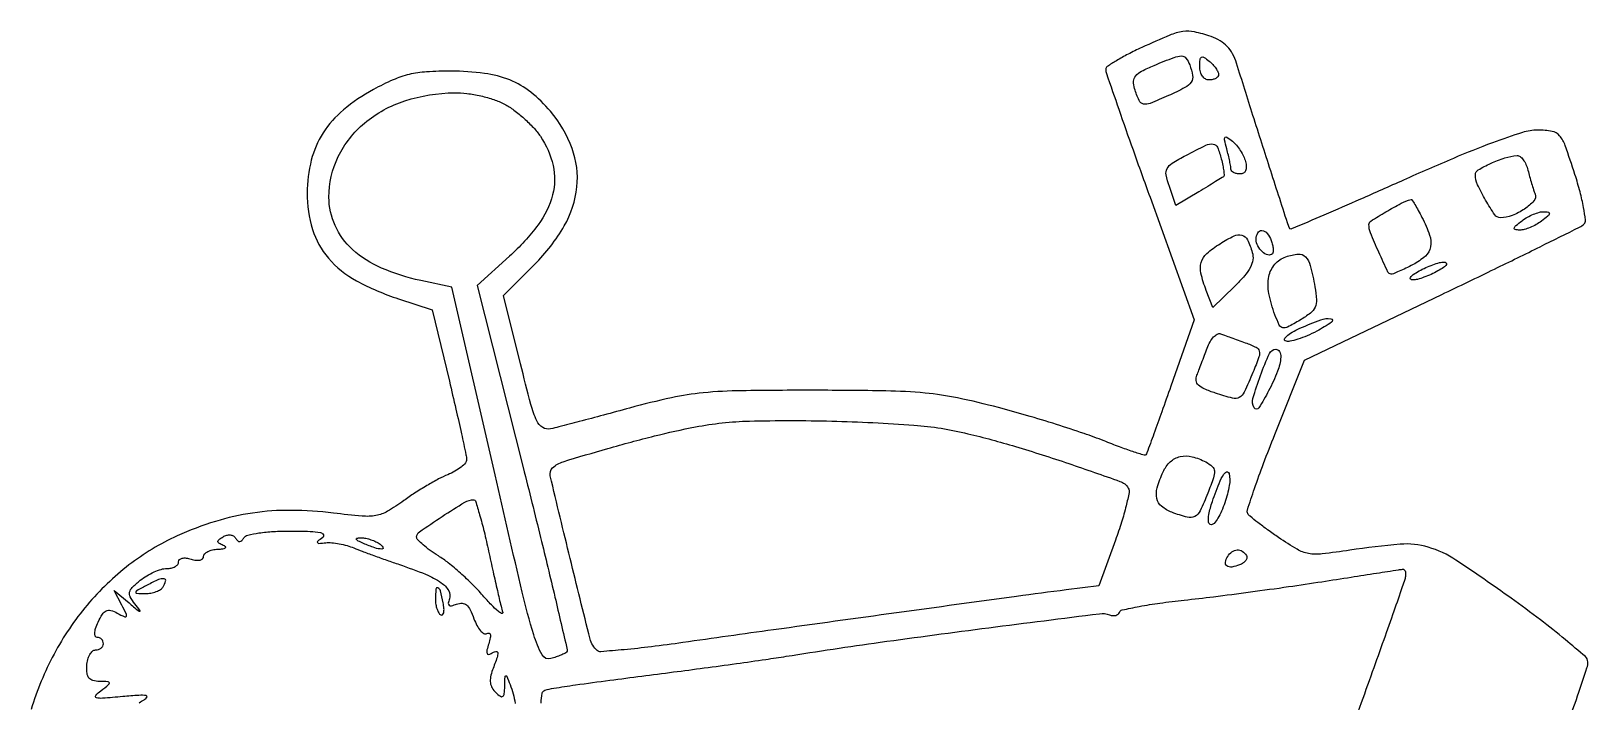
# Model space of a CAD drawing. Extents: x 22 to 640, y 38 to 1156.
# Drawn here: x 79.5 to 328, y 634.7 to 741.8 of the extents above; entities that cross this region are included whole.
import ezdxf

# ---------------------------------------------------------------- set-up
doc = ezdxf.new("R2010")
doc.units = 0

msp = doc.modelspace()

# ---------------------------------------------------------------- linework, layer by layer
for points in [[(324.895757, 631.674321, 0.005292), (326.508017, 636.239425, 0.002727), (327.809366, 640.121351, 0.089149), (327.947194, 641.098141, 0.207726), (327.548065, 641.930177, 0.005395), (324.329198, 644.658517, 0.010535), (320.380173, 647.795168, 0.006898), (315.704766, 651.25, 0.009146), (306.894116, 657.333438, 0.074132), (302.462208, 659.40914, 0.093022), (298.008777, 659.876259, 0.018233), (289.975921, 658.928314, -0.009798), (285.516953, 658.325696, -0.07254), (283.379793, 658.390017, -0.088888), (281.530564, 659.069705, -0.018278), (278.585389, 660.941251, -0.006083), (276.835988, 662.176495, -0.008263), (275.289596, 663.336278, -0.005828), (274.02776, 664.339427, -0.087388), (273.661431, 664.762937, -0.217451), (273.597105, 665.342383, -0.003029), (274.747359, 668.770477, -0.007827), (276.185736, 672.767347, -0.004995), (277.976937, 677.3706), (282.733054, 689.241201), (304.616527, 699.733707, 0.001303), (313.065218, 703.811732, 0.002032), (320.319168, 707.37294, 0.000558), (326.622382, 710.508038, 0.071078), (327.342342, 711.005448, 0.240944), (327.571877, 711.631503, 0.014995), (327.2648, 713.643658, 0.019514), (326.711587, 716.112304, 0.013027), (325.895508, 718.892342, 0.006851), (324.332472, 723.526822, 0.089073), (323.437174, 725.102669, 0.176272), (322.245325, 725.796993, 0.044664), (319.977265, 726, 0.077455), (317.491445, 725.612599, 0.011838), (312.740138, 723.969876, 0.011057), (306.495192, 721.48525, 0.005151), (298.505132, 718.0023, -0.001564), (291.64597, 714.953582, -0.002583), (285.83136, 712.426686, -0.000287), (280.644201, 710.207785, -0.307573), (280.416597, 710.2523, -0.117504), (280.197856, 710.611538, -0.000121), (277.325164, 719.494962, -0.001343), (274.495999, 728.332083, -0.001608), (271.880792, 736.670006, 0.048582), (271.251, 738.168762, 0.067663), (270.394789, 739.343041, 0.068009), (269.259838, 740.241935, 0.049694), (267.799625, 740.920006, 0.02895), (265.139589, 741.677848, 0.094316), (263.316469, 741.735453, 0.06078), (261.199975, 741.131652, 0.007321), (256.75, 739.176597, 0.011613), (254.546513, 738.107238, 0.017637), (252.689063, 737.067488, 0.012504), (251.239064, 736.136871, 0.248747), (251, 735.686068, 0.082892), (251.108907, 735.033661, 0.000507), (253.07332, 729.332533, 0.002074), (255.352632, 722.826719, 0.001318), (258.05811, 715.269191), (265.11622, 695.715532), (261.386571, 685.107766, -0.001071), (259.93826, 681.01655, -0.001692), (258.676591, 677.514205, -0.000385), (257.557285, 674.447057, -0.072616), (257.398487, 674.153359, -0.319645), (257.147118, 674.072452, -0.003455), (255.329214, 674.663363, -0.009187), (253.198125, 675.416154, -0.005657), (250.717063, 676.376317, 0.013303), (247.532148, 677.553202, 0.005365), (243.126698, 678.996622, 0.005304), (238.348127, 680.450142, 0.006699), (233.897038, 681.68813, 0.013321), (227.35066, 683.229457, 0.027703), (222.166033, 684.008809, 0.019402), (215.886303, 684.354618, 0.003742), (204.5, 684.454016, 0.003591), (192.892378, 684.385107, 0.020682), (186.758983, 684.050649, 0.029765), (181.676605, 683.254708, 0.012757), (175, 681.618209, -0.000862), (170.824555, 680.48883, -0.001093), (166.963654, 679.460707, -0.000857), (163.72221, 678.611061, -0.008971), (162.386906, 678.288959, -0.199747), (161.130516, 678.51181, -0.142964), (160.181707, 679.60031, -0.043322), (159.246398, 682.191971, -0.004145), (157.57358, 688.703411), (154.873347, 699.587633), (159.831283, 704.545569, 0.065012), (164.55859, 710.692829, 0.106114), (166.583686, 716.922869, 0.115101), (165.802603, 723.071899, 0.086204), (162.354245, 728.990851, 0.050001), (159.215077, 732.043172, 0.071885), (155.870774, 733.993376, 0.064066), (151.824049, 735.054532, 0.031444), (146.5, 735.40444, 0.016219), (142.579571, 735.28807, 0.042521), (139.796904, 734.875763, 0.045735), (137.24219, 734.019231, 0.021364), (134.107795, 732.475556, 0.048004), (129.318038, 729.224788, 0.077493), (126.060847, 725.540185, 0.081672), (124.188252, 721.187108, 0.059468), (123.532898, 715.949213, 0.075324), (124.379508, 710.138812, 0.104642), (126.910212, 705.545516, 0.090897), (131.396829, 701.936623, 0.045291), (138.12056, 699.04952), (143.5, 697.296261), (146.222195, 685.89813, -0.001867), (147.267241, 681.448932, -0.002717), (148.152913, 677.516651, -0.001355), (148.877419, 674.17314, -0.046546), (148.972195, 673.37132, -0.189356), (148.78319, 672.852978, -0.044184), (148.098619, 672.204209, -0.039503), (147.121406, 671.548101, -0.029912), (145.959272, 670.98313, 0.02471), (144.51446, 670.299215, 0.010407), (142.641195, 669.245649, 0.010267), (140.681933, 668.034482, 0.013176), (138.933646, 666.836974, -0.023718), (136.33203, 665.134388, -0.089272), (134.510874, 664.461372, -0.06574), (132.300469, 664.362664, -0.00912), (127.724374, 664.844479, 0.028878), (120.967302, 665.287046, 0.038245), (114.819509, 664.863486, 0.038848), (108.884281, 663.518195, 0.031296), (102.767769, 661.194084, 0.058232), (95.084282, 656.567154, 0.053357), (88.420539, 650.170186, 0.052076), (83.122994, 642.34563, 0.050194), (79.478806, 633.5, -0.026665)], [(96.731407, 634.567819, -0.056805), (97.5, 635.058402, 0.132467), (97.942644, 635.445076, 0.551982), (97.827009, 635.704472, 0.052215), (96.674709, 635.748733, 0.006075), (94.098817, 635.547164, -0.004037), (90.848695, 635.279503, -0.085004), (89.884873, 635.371835, -0.553469), (89.776351, 635.729378, -0.05169), (90.598817, 636.497406, 0.005796), (91.838779, 637.458732, 0.272315), (91.949049, 637.744746, 0.353802), (91.745997, 637.925338, 0.007994), (90.355787, 637.968197, -0.061645), (89.316401, 638.112513, -0.16163), (88.694881, 638.521125, -0.140229), (88.388992, 639.265117, -0.042293), (88.355787, 640.499294, -0.047675), (88.503197, 641.455762, -0.065225), (88.824825, 642.264627, -0.082587), (89.261433, 642.811751, -0.185047), (89.75, 642.999294, 0.078501), (90.227503, 643.075004, 0.090536), (90.632812, 643.293543, 0.100717), (90.903781, 643.618563, 0.124181), (91, 644, 0.096846), (90.925374, 644.381671, 0.097402), (90.712548, 644.70625, 0.098444), (90.394864, 644.923579, 0.101275), (90.021439, 645, -0.28086), (89.710843, 645.189409, -0.134102), (89.610089, 645.664536, -0.066934), (89.759893, 646.437958, -0.02564), (90.163374, 647.459222, -0.030934), (90.834513, 648.719373, -0.146846), (91.437808, 649.257063, -0.181431), (92.161759, 649.313208, -0.052508), (93.217629, 648.883528, 0.010882), (94.397914, 648.284528, 0.39775), (94.662717, 648.369135, 0.245472), (94.670779, 648.719883, 0.006269), (93.930185, 650.174306), (92.708982, 652.5), (95.087258, 650.5, 0.001639), (96.540139, 649.286315, 0.137808), (96.80202, 649.169754, 0.670048), (96.857831, 649.263927, 0.003845), (96.0152, 650.364616, -0.040426), (95.284939, 651.478595, -0.184411), (95.18273, 652.232627, -0.144192), (95.603351, 652.973421, -0.021834), (96.893217, 654.114616, -0.034839), (97.923458, 654.83622, -0.030254), (99.092572, 655.446168, -0.031441), (100.222026, 655.868104, -0.073798), (101.110784, 656, 0.054545), (101.833505, 656.079077, 0.074214), (102.445043, 656.313545, 0.093807), (102.855388, 656.66012, 0.17227), (103, 657.067388, -0.20676), (103.158106, 657.433385, -0.136392), (103.569758, 657.649865, -0.086344), (104.210739, 657.676008, -0.043987), (105, 657.5, 0.043987), (105.789261, 657.323992, 0.086344), (106.430242, 657.350135, 0.136392), (106.841894, 657.566615, 0.20676), (107, 657.932612, -0.195407), (107.168197, 658.346555, -0.082107), (107.660938, 658.709646, -0.063832), (108.388821, 658.97017, -0.045318), (109.25, 659.078947, 0.019588), (110.081543, 659.140798, 0.125022), (110.473845, 659.289434, 0.481229), (110.485981, 659.482297, 0.089763), (110.136847, 659.699998, -0.029815), (109.448266, 660.022589, -0.269713), (109.282307, 660.295613, -0.239164), (109.429445, 660.600038, -0.024377), (110.110454, 661.068264, -0.072466), (110.683872, 661.316737, -0.094859), (111.252209, 661.359479, -0.107569), (111.742954, 661.192263, -0.119186), (112.098607, 660.840451, 0.064259), (112.43246, 660.429219, 0.202722), (112.757852, 660.306549, 0.190389), (113.087152, 660.451943, 0.05635), (113.434017, 660.893237, -0.199004), (114.052558, 661.338891, -0.021139), (115.832537, 661.679738, -0.0228), (118.12618, 661.912964, -0.014509), (120.809017, 661.984687, -0.007148), (123.992693, 661.931885, -0.041957), (125.652315, 661.740613, -0.230268), (126.114984, 661.387973, -0.375326), (126, 660.939937, 0.012347), (125.203557, 660.36391, 0.382981), (125.161435, 660.143041, 0.279924), (125.395428, 660.020667, 0.009046), (126.5, 660.111559, -0.047905), (127.444391, 660.115768, -0.022947), (128.646875, 659.949787, -0.022507), (129.89637, 659.659785, -0.029796), (131, 659.278506, 0.007921), (132.279969, 658.772648, 0.002684), (134.157442, 658.076316, 0.002669), (136.240771, 657.328909, 0.003065), (138.238102, 656.638101, -0.01468), (142.43315, 655.07718, -0.054186), (144.919119, 653.738912, -0.108303), (146.114013, 652.463787, -0.229815), (146.226612, 651.148158, 0.048465), (146.03827, 650.466444, 0.287409), (146.171653, 650.139195, 0.219573), (146.569601, 650.061941, 0.031478), (147.381923, 650.316316, -0.10312), (148.260202, 650.458859, -0.16485), (148.961624, 650.185689, -0.105654), (149.5611, 649.416658, -0.029051), (150.152943, 647.991111, 0.035069), (150.625316, 646.890873, 0.059815), (151.185377, 646.063628, 0.088201), (151.739943, 645.614963, 0.270807), (152.204545, 645.626416, -0.182337), (152.557421, 645.695329, -0.315716), (152.760792, 645.494354, -0.099659), (152.750106, 644.930883, -0.022431), (152.5, 644, 0.019857), (152.226362, 643.00205, 0.118977), (152.231137, 642.467193, 0.361573), (152.46374, 642.297194, 0.123323), (152.892866, 642.433788, -0.069019), (153.646887, 642.766681, -0.471485), (153.938094, 642.566078, -0.105286), (153.844498, 641.811281, -0.007537), (153.119765, 639.815006, 0.043466), (152.799578, 638.686423, 0.082033), (152.775168, 637.742899, 0.094787), (153.049436, 636.933855, 0.076042), (153.619765, 636.210479, 0.032397), (154.366211, 635.598681, 0.316932), (154.751825, 635.595603, 0.219493), (154.985013, 635.991041, 0.018251), (155.063386, 637.210573, -0.003122), (155.114151, 638.706475, -0.310357), (155.234057, 638.866842, -0.395441), (155.394325, 638.794069, -0.003786), (155.916977, 637.5, -0.057881), (156.724301, 634.473032, -0.016221)], [(160.863349, 634.520514, -0.028927), (161.046796, 636.077827, -0.278641), (161.467644, 636.559029, -0.038092), (162.88359, 636.894392, -0.003769), (166.342344, 637.41316, -0.002846), (171.844964, 638.164193, -0.000524), (182, 639.480551, 0.001436), (186.879381, 640.122096, 0.001218), (192.03125, 640.82731, 0.001227), (196.72183, 641.492765, 0.003449), (200, 641.989161, -0.004521), (214.985963, 644.225544, -0.00295), (232.317647, 646.547817, -0.000529), (249.994218, 648.79124, -0.12352), (251.612882, 648.595057, 0.068304), (252.117248, 648.476956, 0.086511), (252.593692, 648.514662, 0.10267), (252.968183, 648.698431, 0.143239), (253.185392, 648.999212, -0.259712), (253.626591, 649.387505, -0.006488), (256.345084, 649.940075, -0.012333), (259.644381, 650.482302, -0.00789), (263.5, 650.956776, 0.004382), (268.187203, 651.500231, 0.002211), (274.0875, 652.263321, 0.002196), (280.176771, 653.105488, 0.003264), (285.5, 653.901041, -0.000171), (290.161382, 654.627185, -0.000257), (294.229573, 655.257348, -0.000102), (297.723403, 655.795974, -0.00586), (298.366631, 655.8873, -0.240494), (298.652445, 655.785326, -0.137196), (298.826975, 655.452832, -0.082011), (298.852391, 654.912816, -0.042615), (298.716786, 654.25, -0.011969), (298.334337, 653.059836, -0.000599), (296.984437, 649.195312, -0.000963), (295.365721, 644.607316, -0.000697), (293.544691, 639.5, 0.000183), (291.515863, 633.82832, 0.000134), (289.266706, 627.528125, 0.000135)], [(283.609117, 611.620232, -0.000024), (280.161788, 601.91875, -0.000025), (276.141345, 590.607887, -0.000023)]]:
    msp.add_lwpolyline(points, format="xyb")
for points in [[(264.393011, 736.418213, -0.049549), (264.861804, 734.706976, -0.195756), (264.630097, 733.66223, -0.121504), (263.636568, 732.7836, -0.014663), (260.989805, 731.495403, -0.009931), (258.088587, 730.25587, -0.148936), (257.00529, 730.160063, -0.241239), (256.304691, 730.727678, -0.029693), (255.594544, 732.631206, -0.083898), (255.441553, 733.798654, -0.167689), (255.773657, 734.656454, -0.0999), (256.724124, 735.409441, -0.019445), (258.720316, 736.329678, -0.006083), (261.897481, 737.602029, -0.088514), (263.080446, 737.832204, -0.236752), (263.791948, 737.489092, -0.072655)], [(269, 734.877555, -0.167044), (268.884944, 734.542775, -0.095133), (268.559375, 734.257782, -0.075975), (268.073753, 734.06512, -0.056567), (267.5, 734, -0.132926), (266.911399, 734.159295, -0.107148), (266.426683, 734.603741, -0.089651), (266.108268, 735.286452, -0.064485), (266, 736.122445, -0.02153), (266.04858, 737.250092, -0.243483), (266.280049, 737.61621, -0.285199), (266.682027, 737.605635, -0.027702), (267.5, 737, -0.031583), (268.074049, 736.45889, -0.034151), (268.559375, 735.863015, -0.036411), (268.899069, 735.299442, -0.117955)], [(155.015602, 730.148389, -0.037832), (156.513669, 729.200642, -0.022966), (158.137396, 727.872408, -0.022947), (159.635717, 726.397747, -0.037148), (160.75, 725.000506, -0.094528), (162.774206, 720.348921, -0.11905), (162.703814, 715.666696, -0.098117), (160.398767, 710.865814, -0.048533), (155.819702, 705.853154), (150.664498, 701.206309), (158.006394, 672.110632, -0.001576), (160.790889, 660.927281, -0.002594), (163.067015, 651.449231, -0.000307), (165.042221, 643.008909, -0.272799), (164.924145, 642.631706, -0.07582), (164.64474, 642.447271, -0.011083), (164.019668, 642.175651, -0.012314), (163.260228, 641.887075, -0.010284), (162.440681, 641.61736, -0.358817), (161.015333, 642.205998, -0.048697), (159.68463, 645.417506, -0.016315), (157.852072, 652.227386, -0.001217), (153.511776, 670.948636), (146.64219, 700.911008), (141.645158, 701.98268, -0.048274), (135.369609, 703.977247, -0.083367), (130.771414, 706.928159, -0.101792), (127.984816, 710.741995, -0.10744), (127, 715.272166, -0.113625), (128.493612, 721.759871, -0.10624), (132.694572, 727.125563, -0.095934), (139.140633, 730.677095, -0.075789), (147.015602, 731.956107, -0.033556), (149.027152, 731.840584, -0.02445), (151.234232, 731.454123, -0.024789), (153.335233, 730.868581, -0.041796)], [(269.44026, 721.382001, -0.011801), (269.670459, 720.363601, -0.018144), (269.816586, 719.471838, -0.012917), (269.889545, 718.746896, -0.264995), (269.798668, 718.555658, -0.015301), (269.576431, 718.410531, -0.000362), (268.516685, 717.764903, -0.000798), (267.272662, 717.010962, -0.000542), (265.853877, 716.156296), (262.207754, 713.96528), (261.155069, 716.985013, -0.032444), (260.641856, 718.835338, -0.175437), (260.786711, 719.851174, -0.133694), (261.575152, 720.689414, -0.016076), (263.801192, 721.958177, -0.008129), (266.982287, 723.572603, -0.139698), (268.121187, 723.774883, -0.276702), (268.827186, 723.247348, -0.035835)], [(273.298316, 720.967241, -0.049799), (273.431268, 720.123342, -0.121193), (273.316502, 719.508251, -0.167658), (272.965045, 719.136913, -0.12075), (272.40638, 719, -0.051283), (271.867266, 719.05544, -0.070357), (271.409113, 719.220312, -0.089489), (271.098408, 719.46366, -0.179303), (270.986345, 719.75, 0.040009), (270.943598, 720.184, 0.006539), (270.782897, 721.014063, 0.007165), (270.566522, 721.987865, 0.006262), (270.31293, 723, -0.008649), (269.955747, 724.455016, -0.219176), (270.038191, 724.845452, -0.40647), (270.330195, 724.892283, -0.018348), (271.21852, 724.217241, -0.048379), (271.855636, 723.582941, -0.030425), (272.475167, 722.733415, -0.030411), (272.987525, 721.814133, -0.048008)], [(318.387327, 719.592901, 0.006287), (318.658398, 718.567642, 0.00513), (318.973481, 717.477295, 0.005186), (319.284223, 716.479623, 0.013524), (319.534373, 715.77102, -0.281273), (319.336344, 714.694806, -0.061106), (317.851584, 713.396796, -0.056863), (315.854589, 712.350214, -0.092543), (313.978627, 712, -0.247621), (313.103638, 712.461637, -0.018682), (311.625736, 714.805978, -0.023985), (310.345357, 717.282491, -0.107714), (310, 718.867007, -0.265385), (310.440922, 719.639222, -0.025549), (312.430469, 720.680292, -0.031744), (314.702205, 721.554986, -0.058824), (316.641592, 721.921053, -0.182287), (317.122851, 721.776616, -0.068913), (317.625308, 721.269724, -0.056501), (318.071975, 720.508286, -0.042959)], [(301.47432, 712.04966, -0.034717), (302.691587, 709.232375, -0.132155), (302.8351, 707.338997, -0.165158), (302.006662, 705.873448, -0.063006), (300.04966, 704.52568, -0.006868), (298.880492, 703.941292, -0.009324), (297.808462, 703.448169, -0.006692), (296.903329, 703.066446, -0.096729), (296.56308, 703, -0.289841), (296.037634, 703.332527, -0.005143), (294.573717, 706.507194, -0.009521), (293.264032, 709.581377, -0.09622), (293, 710.940697, -0.257944), (293.28839, 711.46252, -0.006228), (295.728144, 712.953561, -0.013164), (298.140949, 714.302524, -0.051478), (299.72432, 714.936046, -0.332997), (299.853358, 714.886714, -0.004426), (300.330914, 714.114551, -0.010498), (300.873242, 713.176167, -0.006449)], [(320.55887, 711.468197, -0.034745), (319.701176, 710.90859, -0.029809), (318.730029, 710.440625, -0.030925), (317.793723, 710.122417, -0.071666), (317.05887, 710.031803, -0.046972), (316.348692, 710.113313, -0.426386), (316.200703, 710.351174, -0.157811), (316.44723, 710.742156, -0.011908), (317.44113, 711.531803, -0.034745), (318.298824, 712.09141, -0.029809), (319.269971, 712.559375, -0.030925), (320.206277, 712.877583, -0.071666), (320.94113, 712.968197, -0.046972), (321.651308, 712.886687, -0.426386), (321.799297, 712.648826, -0.157811), (321.55277, 712.257844, -0.011908)], [(274.391526, 706.449967, -0.109332), (274.477118, 705.299219, -0.08556), (274.088958, 704.104995, -0.057977), (273.15457, 702.741514, -0.021104), (271.540334, 701.039093), (268.072826, 697.678253), (267.036413, 700.404226, -0.031656), (266.185038, 703.156191, -0.131935), (266.229105, 704.876143, -0.141851), (267.124219, 706.273285, -0.038705), (269.244151, 707.857648, -0.027215), (271.473715, 709.104848, -0.18263), (272.714918, 709.222279, -0.21678), (273.599286, 708.486557, -0.039495)], [(277.41655, 708.356872, -0.031258), (277.62435, 707.694304, -0.039766), (277.727614, 707.062167, -0.044304), (277.724434, 706.542119, -0.17442), (277.59007, 706.256736, -0.268399), (276.883805, 706.068129, -0.116311), (275.997009, 706.546915, -0.091782), (275.259177, 707.49544, -0.120085), (275, 708.559017, -0.122783), (275.258123, 709.594304, -0.299929), (275.916648, 709.953483, -0.204439), (276.74922, 709.512841, -0.078735)], [(284.376152, 700.968195, -0.027806), (284.627088, 698.91544, -0.122271), (284.413524, 697.723488, -0.125107), (283.670179, 696.784347, -0.0297), (282.001721, 695.660088, -0.01132), (280.010124, 694.543653, -0.17596), (279.247011, 694.436168, -0.232884), (278.701935, 694.8645, -0.02096), (277.997341, 696.506993, -0.043666), (277.034485, 699.905999, -0.094219), (277.032091, 702.614795, -0.13134), (277.970142, 704.565749, -0.134079), (279.75, 705.770033, -0.059138), (281.734309, 706.193294, -0.227836), (282.883954, 705.765798, -0.131859), (283.649946, 704.378733, -0.016281)], [(304, 703.5, -0.022838), (302.932759, 702.952975, -0.02121), (301.79375, 702.490678, -0.02174), (300.746083, 702.16697, -0.064138), (300, 702.070871, -0.19144), (299.660741, 702.205708, -0.372052), (299.633151, 702.475726, -0.089585), (300.087285, 702.926387, -0.020891), (301, 703.5, -0.022838), (302.067241, 704.047025, -0.02121), (303.20625, 704.509322, -0.02174), (304.253917, 704.83303, -0.064138), (305, 704.929129, -0.19144), (305.339259, 704.794292, -0.372052), (305.366849, 704.524274, -0.089585), (304.912715, 704.073613, -0.020891)], [(284.679766, 693.895882, -0.020196), (283.130641, 693.156851, -0.025168), (281.635169, 692.603462, -0.024765), (280.364903, 692.272915, -0.142688), (279.679766, 692.326747, -0.41724), (279.543298, 692.633683, -0.121106), (279.874681, 693.104569, -0.051606), (280.736612, 693.711366, -0.021909), (282, 694.347527, -0.016071), (285.317944, 695.713408, -0.132098), (286.930585, 695.868221, -0.675662), (287.050087, 695.322083, -0.028079)], [(273.270504, 692.046625, -0.025119), (274.989142, 691.318633, -0.220412), (275.499434, 690.695299, -0.152528), (275.452613, 689.770772, -0.010615), (274.488536, 687.31832, -0.009945), (273.098092, 684.168158, -0.158666), (272.312633, 683.325479, -0.192567), (271.242761, 683.190671, -0.015912), (268.498454, 684.00051, -0.021514), (266.727256, 684.670829, -0.090444), (265.78306, 685.2965, -0.168766), (265.426608, 685.996832, -0.131401), (265.533735, 686.850175, 0.004277), (265.858459, 687.668792, 0.001668), (266.293724, 688.805319, 0.001651), (266.756737, 690.038748, 0.00205), (267.178916, 691.189208, -0.041497), (267.637997, 692.188751, -0.0606), (268.211727, 692.96816, -0.07922), (268.805568, 693.426274, -0.211779), (269.326633, 693.468878, -0.002047), (269.955943, 693.246338, -0.000528), (270.969159, 692.882157, -0.000537), (272.123752, 692.464381, -0.000547)], [(278.925836, 689.75, -0.079602), (278.424856, 687.489833, -0.025917), (276.998984, 684.371081, -0.022328), (275.425566, 681.656449, -0.552186), (274.708701, 681.662314, -0.209992), (274.497351, 683.166381, -0.019725), (275.676783, 686.800635, -0.017894), (277.127297, 690.339071, -0.294598), (278.15169, 691, -0.14945), (278.469225, 690.902921, -0.106117), (278.729023, 690.632812, -0.087437), (278.890799, 690.227865, -0.066323)], [(229, 677.52807, -0.013293), (236.563763, 675.478859, -0.008977), (245.079361, 672.759417, -0.003517), (253.267359, 669.917281, -0.170651), (254.596, 668.844668, -0.189484), (254.72439, 668.135273, -0.011585), (254.24888, 665.99531, -0.015943), (253.52452, 663.415218, -0.011036), (252.548903, 660.544992), (249.885527, 653.242476), (244.692763, 652.587486, 0.00254), (236.751566, 651.544805, 0.000249), (217.61388, 648.923335, 0.000345), (197.986009, 646.210973, 0.000836), (183.5, 644.174287, -0.004822), (178.468286, 643.507704, -0.007513), (174.119734, 643.040446, -0.002937), (170.408149, 642.719926, -0.201386), (169.822497, 642.912178, -0.15326), (168.692497, 644.747002, -0.002117), (165.495062, 657.611295, -0.001439), (162.322672, 670.774022, -0.267916), (162.707598, 672.064344, -0.115562), (164.413589, 673.057608, -0.004415), (171.498622, 675.158854, -0.00875), (178.967301, 677.161556, -0.013466), (185.5, 678.605626, -0.041329), (194.109762, 679.539215, -0.012542), (207.251193, 679.543381, -0.01257), (220.386629, 678.887315, -0.040759)], [(266.98785, 673.006502, -0.061388), (267.99444, 672.296939, -0.196913), (268.340944, 671.570937, -0.098246), (268.188547, 670.48486, -0.009756), (267.270419, 668.006502, -0.016861), (266.071996, 665.234114, -0.161556), (265.195185, 664.315422, -0.190179), (264.013528, 664.181916, -0.024994), (261.5651, 664.975249, -0.079995), (259.909943, 665.92947, -0.170279), (259.146456, 667.172373, -0.125601), (259.209385, 668.902044, -0.035331), (260.160515, 671.452947, -0.097884), (261.300884, 673.041309, -0.133087), (262.851749, 673.865253, -0.115946), (264.774296, 673.851562, -0.063439)], [(270.002876, 666.508715, -0.023827), (269.487158, 665.164823, -0.033821), (268.894288, 664.030685, -0.035907), (268.309446, 663.213343, -0.223077), (267.85506, 663, -0.381861), (267.391981, 663.414039, -0.077349), (267.443226, 664.613889, -0.035798), (268.014565, 666.689261, -0.008838), (269.252728, 670, -0.092666), (270.09974, 671.349932, -0.607884), (270.685628, 671.189826, -0.099604), (270.710929, 669.257369, -0.03334)], [(152.488181, 658.75, 0.001532), (153.203001, 655.480919, 0.001975), (153.880638, 652.482813, 0.0015), (154.466021, 649.974089, 0.017359), (154.732415, 649, -0.624094), (154.560943, 648.83814, -0.086428), (153.99551, 649.17077, -0.027539), (152.934165, 650.178004, -0.010551), (151.568372, 651.687729, 0.018432), (149.92468, 653.448065, 0.013629), (147.985169, 655.275063, 0.013816), (146.055784, 656.902303, 0.02987), (144.468791, 658.019288, -0.016743), (143.140113, 658.903262, -0.023363), (142.018957, 659.786511, -0.021031), (141.183178, 660.57459, -0.195617), (141, 661.02488, -0.246211), (141.43732, 661.859143, -0.006287), (145.072945, 664.307025, -0.008922), (148.683954, 666.581852, -0.132949), (150.105347, 666.99054, -0.33319), (150.39477, 666.780573, -0.004614), (151.05501, 664.573783, -0.010727), (151.763122, 661.912227, -0.006591)], [(135, 660, -0.095694), (135.618131, 659.407129, -0.608383), (135.466394, 659.114008, -0.081911), (134.313446, 659.304162, -0.019739), (132.5, 660, -0.014925), (131.658129, 660.391929, -0.152377), (131.384577, 660.656114, -0.491407), (131.464625, 660.838733, -0.051935), (132, 660.914402, -0.053798), (132.682866, 660.865933, -0.029384), (133.5, 660.668473, -0.028934), (134.315929, 660.367204, -0.040566)], [(273.435239, 658.104785, -0.176398), (273.516149, 657.714419, -0.118962), (273.345007, 657.287969, -0.088757), (272.936706, 656.887837, -0.058024), (272.351128, 656.581246, -0.051066), (271.098343, 656.242116, -0.198234), (270.331179, 656.420991, -0.293297), (270.097236, 657.007154, -0.090929), (270.458881, 657.933469, -0.098146), (271.141115, 658.666913, -0.143063), (271.967766, 658.960907, -0.153127), (272.781683, 658.756199, -0.117266)], [(98, 653.346981, 0.003259), (96.349276, 652.463254, 0.214403), (96.158388, 652.212328, 0.471883), (96.2873, 652.044111, 0.007096), (97.690983, 652.014742, 0.04463), (98.57799, 652.088062, 0.045495), (99.431991, 652.317624, 0.049672), (100.13228, 652.658314, 0.11682), (100.541119, 653.066531, 0.074466), (100.936549, 653.989139, 0.457755), (100.679326, 654.363264, 0.133845), (99.800559, 654.224883, 0.01568)], [(144, 651.059017, 0.040387), (144.063247, 650.277279, 0.04303), (144.251316, 649.532876, 0.047181), (144.526876, 648.928471, 0.124427), (144.855543, 648.589279, 0.332306), (145.134463, 648.613909, 0.162929), (145.321085, 648.941332, 0.068119), (145.361032, 649.617574, 0.027972), (145.238966, 650.530262, 0.014177), (144.818215, 652.43655, 0.234629), (144.407977, 652.917219, 0.511066), (144.069808, 652.713796, 0.021083)]]:
    msp.add_lwpolyline(points, format="xyb", close=True)

doc.saveas('drawing.dxf')
